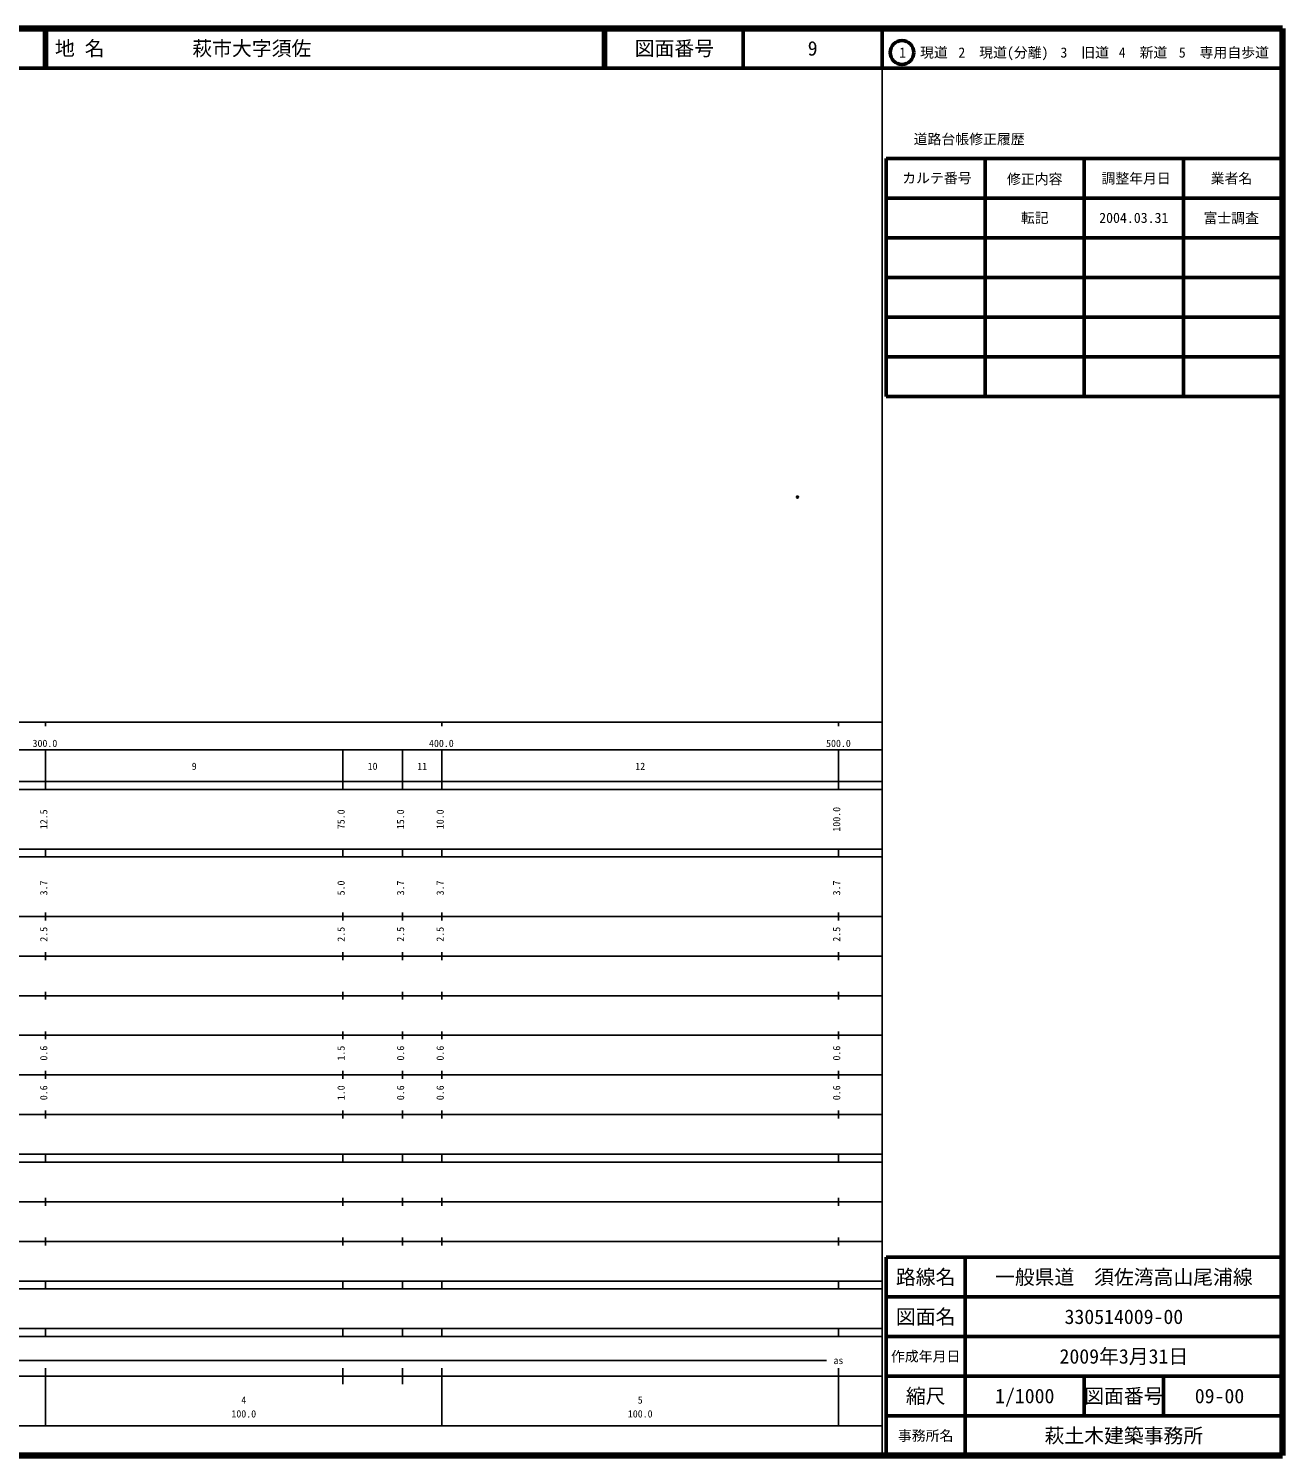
# Model space of a CAD drawing. Units: millimetres on the paper. Extents: x 40 to 680, y 20 to 380.
# Drawn here: x 363.7 to 680, y 20 to 380 of the extents above; entities that cross this region are included whole.
import ezdxf
from ezdxf.enums import TextEntityAlignment as Align

# ---------------------------------------------------------------- set-up
doc = ezdxf.new("R2010")
doc.units = ezdxf.units.MM
doc.header["$PDMODE"] = 32
doc.header["$PDSIZE"] = 0.5
doc.layers.add('M-OTRS', color=6, linetype='Continuous')
doc.layers.add('M-TTL-TXT', color=7, linetype='Continuous')
for name, color, linetype, lineweight in [('M-TTL', 2, 'Continuous', 140), ('M-TTL-BAND', 7, 'Continuous', 25), ('M-TTL-FRAM', 2, 'Continuous', 50), ('M-TTL-LINE', 7, 'Continuous', 50)]:
    doc.layers.add(name, color=color, linetype=linetype, lineweight=lineweight)
doc.styles.add('ＭＳ ゴシック', font='')
doc.styles.get('ＭＳ ゴシック').set_extended_font_data('MS Gothic')

msp = doc.modelspace()

# ---------------------------------------------------------------- linework, layer by layer
at = {"layer": 'M-OTRS'}
msp.add_point((557.643, 261.805), dxfattribs=at)
at = {"layer": 'M-TTL'}
for p, q in [((680, 380), (40, 380)), ((680, 20), (680, 380)), ((40, 20), (680, 20))]:
    msp.add_line(p, q, dxfattribs=at)
at = {"layer": 'M-TTL-BAND'}
for p, q in [((579, 20), (579, 370)), ((40, 205), (579, 205)), ((368, 205), (368, 204)), ((468, 205), (468, 204)), ((568, 205), (568, 204)), ((68, 198), (579, 198)), ((368, 188), (368, 198)), ((443, 188), (443, 198)), ((458, 188), (458, 198)), ((468, 188), (468, 198)), ((568, 188), (568, 198)), ((40, 190), (579, 190)), ((40, 188), (579, 188)), ((40, 173), (579, 173)), ((368, 171), (368, 173)), ((443, 171), (443, 173)), ((458, 171), (458, 173)), ((468, 171), (468, 173)), ((568, 171), (568, 173)), ((40, 171), (579, 171)), ((40, 156), (579, 156)), ((368, 155), (368, 157)), ((443, 155), (443, 157)), ((458, 155), (458, 157)), ((468, 155), (468, 157)), ((568, 155), (568, 157)), ((46, 146), (579, 146)), ((368, 145), (368, 147)), ((443, 145), (443, 147)), ((458, 145), (458, 147)), ((468, 145), (468, 147)), ((568, 145), (568, 147)), ((368, 135), (368, 137)), ((443, 135), (443, 137)), ((458, 135), (458, 137)), ((468, 135), (468, 137)), ((568, 135), (568, 137)), ((52, 136), (579, 136)), ((46, 126), (579, 126)), ((368, 125), (368, 127)), ((443, 125), (443, 127)), ((458, 125), (458, 127)), ((468, 125), (468, 127)), ((568, 125), (568, 127)), ((52, 116), (579, 116)), ((368, 115), (368, 117)), ((443, 115), (443, 117)), ((458, 115), (458, 117)), ((468, 115), (468, 117)), ((568, 115), (568, 117)), ((46, 106), (579, 106)), ((368, 105), (368, 107)), ((443, 105), (443, 107)), ((458, 105), (458, 107)), ((468, 105), (468, 107)), ((568, 105), (568, 107)), ((40, 96), (579, 96)), ((40, 94), (579, 94)), ((368, 94), (368, 96)), ((443, 94), (443, 96)), ((458, 94), (458, 96)), ((468, 94), (468, 96)), ((568, 94), (568, 96)), ((49, 84), (579, 84)), ((368, 83), (368, 85)), ((443, 83), (443, 85)), ((458, 83), (458, 85)), ((468, 83), (468, 85)), ((568, 83), (568, 85)), ((40, 74), (579, 74)), ((368, 73), (368, 75)), ((443, 73), (443, 75)), ((458, 73), (458, 75)), ((468, 73), (468, 75)), ((568, 73), (568, 75)), ((40, 64), (579, 64)), ((40, 62), (579, 62)), ((368, 62), (368, 64)), ((443, 62), (443, 64)), ((458, 62), (458, 64)), ((468, 62), (468, 64)), ((568, 62), (568, 64)), ((40, 52), (579, 52)), ((368, 50), (368, 52)), ((443, 50), (443, 52)), ((458, 50), (458, 52)), ((468, 50), (468, 52)), ((568, 50), (568, 52)), ((40, 50), (579, 50)), ((71, 44), (565, 44)), ((40, 40), (579, 40)), ((368, 27.5), (368, 42)), ((443, 38), (443, 42)), ((458, 38), (458, 42)), ((468, 27.5), (468, 42)), ((568, 27.5), (568, 42)), ((68, 27.5), (579, 27.5))]:
    msp.add_line(p, q, dxfattribs=at)
at = {"layer": 'M-TTL-FRAM'}
for p, q in [((580, 347.197), (580, 287.197)), ((580, 347.197), (680, 347.197)), ((580, 287.197), (680, 287.197)), ((680, 70), (580, 70)), ((580, 70), (580, 20))]:
    msp.add_line(p, q, dxfattribs=at)
at = {"layer": 'M-TTL-LINE'}
for p, q in [((367.75, 380), (367.75, 370)), ((368.25, 380), (368.25, 370)), ((508.747, 380), (508.747, 370)), ((509.247, 380), (509.247, 370)), ((543.997, 380), (543.997, 370)), ((579, 380), (579, 370)), ((40, 370), (680, 370)), ((605, 347.197), (605, 287.197)), ((630, 347.197), (630, 287.197)), ((655, 347.197), (655, 287.197)), ((580, 337.197), (680, 337.197)), ((580, 327.197), (680, 327.197)), ((580, 317.197), (680, 317.197)), ((580, 307.197), (680, 307.197)), ((580, 297.197), (680, 297.197)), ((600, 70), (600, 20)), ((680, 60), (580, 60)), ((680, 50), (580, 50)), ((680, 40), (580, 40)), ((630, 40), (630, 30)), ((650, 40), (650, 30)), ((680, 30), (580, 30))]:
    msp.add_line(p, q, dxfattribs=at)
msp.add_circle((584.031, 373.958), 3, dxfattribs=at)

# ---------------------------------------------------------------- texts
at = {"layer": 'M-TTL-BAND', "style": 'ＭＳ ゴシック'}
for s, p in [('300.0', (367.844, 198.195)), ('400.0', (467.844, 198.195)), ('500.0', (568, 198.195)), ('9', (405.5, 192.405)), ('10', (450.5, 192.405)), ('11', (463, 192.405)), ('12', (518, 192.405)), ('as', (568, 42.5)), ('4', (418, 32.523)), ('5', (518, 32.523)), ('100.0', (418, 29.033)), ('100.0', (518, 29.033))]:
    msp.add_text(s, height=1.833, dxfattribs=at).set_placement(p, align=Align.BOTTOM_CENTER)
for s, p in [('12.5', (369, 180.5)), ('75.0', (444, 180.5)), ('15.0', (459, 180.5)), ('10.0', (469, 180.5)), ('100.0', (569, 180.5)), ('3.7', (369, 163.174)), ('5.0', (444, 163.174)), ('3.7', (459, 163.174)), ('3.7', (469, 163.174)), ('3.7', (569, 163.174)), ('2.5', (369, 151.5)), ('2.5', (444, 151.5)), ('2.5', (459, 151.5)), ('2.5', (469, 151.5)), ('2.5', (569, 151.5)), ('0.6', (369, 121.5)), ('1.5', (444, 121.5)), ('0.6', (459, 121.5)), ('0.6', (469, 121.5)), ('0.6', (569, 121.5)), ('0.6', (369, 111.5)), ('1.0', (444, 111.5)), ('0.6', (459, 111.5)), ('0.6', (469, 111.5)), ('0.6', (569, 111.5))]:
    msp.add_text(s, height=1.833, rotation=90, dxfattribs=at).set_placement(p, align=Align.BOTTOM_CENTER)
at = {"layer": 'M-TTL-TXT', "style": 'ＭＳ ゴシック'}
for s, p in [('地 名', (370.38, 375)), ('萩市大字須佐', (405.024, 375))]:
    msp.add_text(s, height=3.666, dxfattribs=at).set_placement(p, align=Align.MIDDLE_LEFT)
for s, height, p in [('図面番号', 3.666, (526.622, 375)), ('9', 3.666, (561.497, 375)), ('1\u3000現道', 2.566, (589.448, 373.958)), ('2\u3000現道(分離)', 2.566, (609.619, 373.958)), ('3\u3000旧道', 2.566, (630.121, 373.958)), ('4\u3000新道', 2.566, (644.824, 373.958)), ('5\u3000専用自歩道', 2.566, (665.228, 373.958)), ('道路台帳修正履歴', 2.566, (600.968, 352.113)), ('カルテ番号', 2.566, (592.839, 342.277)), ('修正内容', 2.566, (617.509, 342.023)), ('調整年月日', 2.566, (643.089, 342.197)), ('業者名', 2.566, (667.134, 342.197)), ('転記', 2.566, (617.5, 332.245)), ('2004.03.31', 2.566, (642.5, 332.245)), ('富士調査', 2.566, (667.077, 332.189)), ('路線名', 3.666, (590, 65)), ('路線名', 3.666, (590, 65)), ('一般県道\u3000須佐湾高山尾浦線', 3.666, (640, 65)), ('図面名', 3.666, (590, 55)), ('図面名', 3.666, (590, 55)), ('330514009-00', 3.666, (640, 55)), ('2009年3月31日', 3.666, (640, 45)), ('作成年月日', 2.566, (590, 45)), ('作成年月日', 2.566, (590, 45)), ('縮尺', 3.666, (590, 35)), ('縮尺', 3.666, (590, 35)), ('1/1000', 3.666, (615, 35)), ('図面番号', 3.666, (640, 35)), ('図面番号', 3.666, (640, 35)), ('09-00', 3.666, (664.125, 35)), ('事務所名', 2.566, (590, 25)), ('事務所名', 2.566, (590, 25)), ('萩土木建築事務所', 3.666, (640, 25))]:
    msp.add_text(s, height=height, dxfattribs=at).set_placement(p, align=Align.MIDDLE_CENTER)

doc.saveas('drawing.dxf')
